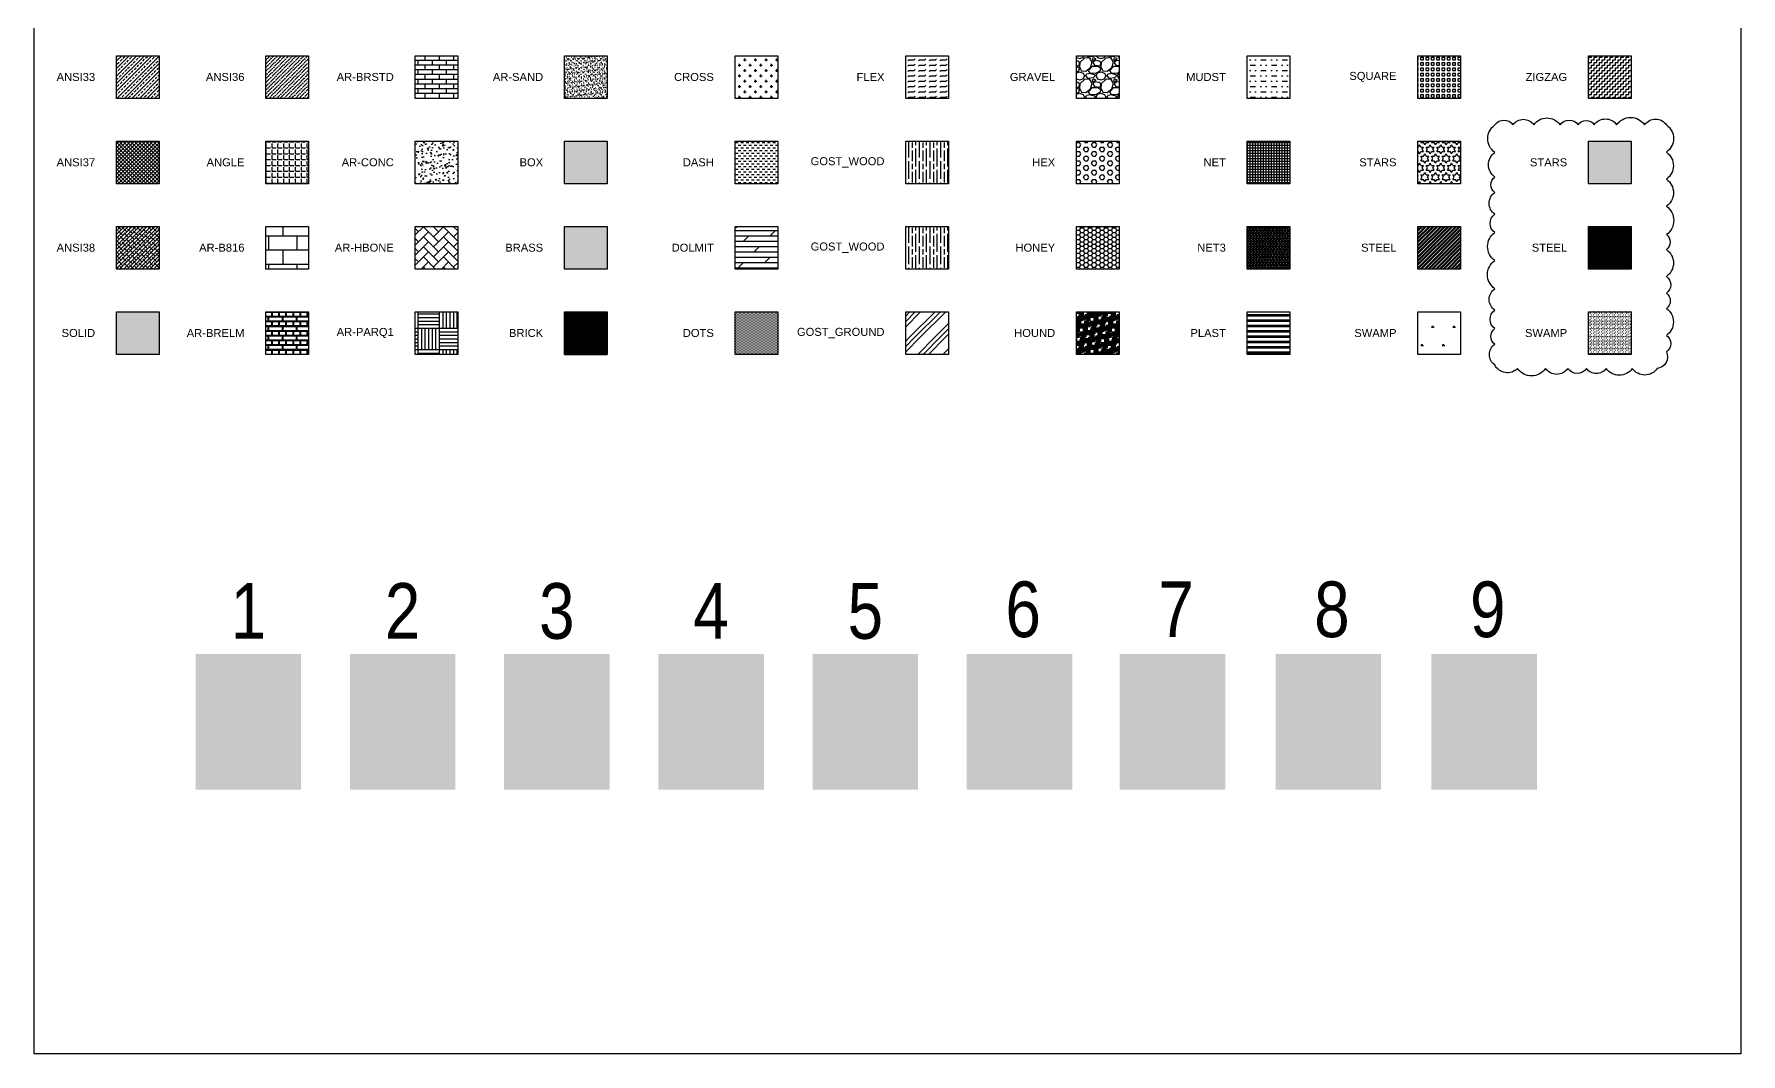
# Model space of a CAD drawing. Header units: inches. Extents: x -2078 to 106214, y -964 to 6385.
# Drawn here: x -1080 to -120, y -964 to -390 of the extents above; entities that cross this region are included whole.
import ezdxf
from ezdxf.enums import TextEntityAlignment as Align

# ---------------------------------------------------------------- set-up
doc = ezdxf.new("R2010")
doc.units = ezdxf.units.IN
doc.header["$MEASUREMENT"] = 0
doc.layers.add('A-HATCH', color=9, linetype='Continuous')
doc.styles.add('Jay Cad', font='arial.ttf', dxfattribs={"height": 0.125})
doc.styles.add('OPUS', font='ARIALN.TTF')
pattern_1 = [(90, (-36, -1239.3503), (6, -4e-16), [10, -2]), (90, (-34, -1241.3503), (6, -4e-16), [6, -1.5, 3, -1.5]), (90, (-32, -1244.3503), (6, -4e-16), [10, -2])]

msp = doc.modelspace()

# ---------------------------------------------------------------- hatches: boundary and pattern name
at = {"layer": 'A-HATCH'}
h = msp.add_hatch(dxfattribs=at)
h.set_pattern_fill('ANSI33', color=256, scale=12)
h.set_pattern_definition([(45, (-120, -1239.3503), (-2.12132, 2.12132), []), (45, (-117.8787, -1239.3503), (-2.12132, 2.12132), [1.5, -0.75])])
h.paths.add_polyline_path([(-1009.69, -402.102), (-1033.69, -402.102), (-1033.69, -426.102), (-1009.69, -426.102)])
h = msp.add_hatch(dxfattribs=at)
h.set_pattern_fill('ANSI36', color=256, scale=12)
h.set_pattern_definition([(45, (-132, -1239.3503), (0.7954951, 2.9168155), [3.75, -0.75, 0, -0.75])])
h.paths.add_polyline_path([(-925.69, -402.102), (-949.69, -402.102), (-949.69, -426.102), (-925.69, -426.102)])
h = msp.add_hatch(dxfattribs=at)
h.set_pattern_fill('AR-BRSTD', color=256)
h.set_pattern_definition([(0, (-120, -1239.3503), (0, 2.667), []), (90, (-120, -1239.3503), (-4, 2.667), [2.667, -2.667])])
h.paths.add_polyline_path([(-841.69, -402.102), (-865.69, -402.102), (-865.69, -426.102), (-841.69, -426.102)])
h = msp.add_hatch(dxfattribs=at)
h.set_pattern_fill('AR-SAND', color=256)
h.set_pattern_definition([(37.5, (-120, -1239.3503), (-0.0629934, 1.9268238), [0, -1.52, 0, -1.7, 0, -1.625]), (7.5, (-120, -1239.3503), (1.769777, 2.822146), [0, -0.82, 0, -1.37, 0, -0.525]), (327.5, (-121.23, -1239.3503), (3.1141419, 0.005659), [0, -0.5, 0, -1.8, 0, -2.35]), (317.5, (-121.23, -1239.3503), (3.0061266, 0.8776756), [0, -0.25, 0, -1.18, 0, -1.35])])
h.paths.add_polyline_path([(-757.69, -402.102), (-781.69, -402.102), (-781.69, -426.102), (-757.69, -426.102)])
h = msp.add_hatch(dxfattribs=at)
h.set_pattern_fill('CROSS', color=256, scale=12)
h.set_pattern_definition([(0, (-120, -149.5), (3, 3), [1.5, -4.5]), (90, (-119.25, -150.25), (-3, 3), [1.5, -4.5])])
h.paths.add_polyline_path([(-661.69, -402.102), (-685.69, -402.102), (-685.69, -426.102), (-661.69, -426.102)])
h = msp.add_hatch(dxfattribs=at)
h.set_pattern_fill('FLEX', color=256, scale=12)
h.set_pattern_definition([(0, (-120, -149.5), (0, 3), [3, -3]), (45, (-117, -149.5), (2e-16, 3), [0.75, -2.74264, 0.75, -4.24264])])
h.paths.add_polyline_path([(-565.69, -402.102), (-589.69, -402.102), (-589.69, -426.102), (-565.69, -426.102)])
h = msp.add_hatch(dxfattribs=at)
h.set_pattern_fill('GRAVEL', color=256, scale=12)
h.set_pattern_definition([(228.01279, (-111.36, -137.5), (-96, -108), [1.61443, -159.82906]), (184.96974, (-112.44, -138.7), (144, 12), [2.77042, -274.2711]), (132.51045, (-115.2, -138.94), (120, -132), [1.95346, -193.3924]), (267.27369, (-119.88, -141.94), (12, 240), [2.52286, -249.7627]), (292.83365, (-120, -144.46), (-60, 144), [2.47386, -244.91248]), (357.27369, (-119.04, -146.74), (-240, 12), [2.52286, -249.7627]), (37.69424, (-116.52, -146.86), (-156, -120), [3.33635, -330.29818]), (72.25533, (-113.88, -144.82), (84, 264), [3.14986, -311.83586]), (121.42957, (-112.92, -141.82), (-96, 156), [2.5314, -250.60888]), (175.23636, (-114.24, -139.66), (132, -12), [2.88998, -141.60915]), (222.39744, (-117.12, -139.42), (-144, -132), [3.73738, -370.0005]), (138.81407, (-108, -142.06), (-84, 72), [1.27561, -126.28614]), (171.46923, (-108.96, -141.22), (156, -24), [2.42684, -240.25814]), (225, (-111.36, -140.86), (-2e-15, -12), [1.69705, -15.2735]), (203.1986, (-112.2, -139.42), (60, 24), [0.9139, -90.47538]), (291.8014, (-113.04, -139.78), (-12, 36), [1.29244, -63.32954]), (30.96376, (-112.56, -140.98), (36, 24), [2.09915, -67.87227]), (161.56505, (-110.76, -139.9), (24, -12), [1.5179, -36.42944]), (16.38954, (-120, -139.78), (120, 36), [2.1264, -210.51414]), (70.34618, (-117.96, -139.18), (-48, -132), [1.78393, -176.6089]), (293.1986, (-110.76, -137.5), (-24, 60), [1.82778, -89.5615]), (343.61046, (-110.04, -139.18), (-120, 36), [2.1264, -210.51414]), (339.44395, (-120, -147.22), (-60, 24), [2.05056, -100.47748]), (294.77514, (-118.08, -147.94), (-60, 132), [1.71814, -170.09572]), (66.8014, (-110.64, -149.5), (24, 60), [1.82778, -89.5615]), (17.35402, (-109.92, -147.82), (-156, -48), [2.01157, -199.14508]), (69.44395, (-116.52, -149.5), (-24, -60), [1.02528, -101.50276]), (101.30993, (-111.36, -149.5), (-12, 48), [0.61188, -60.57635]), (165.96376, (-111.48, -148.9), (36, -12), [2.47386, -47.0034]), (186.009, (-113.88, -148.3), (120, 12), [2.2926, -226.96708]), (303.6901, (-112.56, -142.06), (-12, 24), [1.73066, -41.53595]), (353.15723, (-111.6, -143.5), (204, -24), [3.02153, -299.13075]), (60.9454, (-108.6, -143.86), (-48, -84), [1.23547, -122.3121]), (90, (-108, -142.78), (-12, 12), [0.72, -11.28]), (120.25644, (-114.12, -147.94), (48, -84), [1.66709, -165.04224]), (48.01279, (-114.96, -146.5), (96, 108), [3.22886, -158.21462]), (0, (-112.8, -144.1), (12, 12), [3.12, -8.88]), (325.30485, (-109.68, -144.1), (120, -84), [1.89737, -187.8393]), (254.0546, (-108.12, -145.18), (-12, -48), [1.74722, -85.6141]), (207.64598, (-108.6, -146.86), (-228, -120), [2.84478, -281.63369]), (175.42608, (-111.12, -148.18), (-156, 12), [3.00959, -297.94888])])
h.paths.add_polyline_path([(-469.69, -402.102), (-493.69, -402.102), (-493.69, -426.102), (-469.69, -426.102)])
h = msp.add_hatch(dxfattribs=at)
h.set_pattern_fill('MUDST', color=256, scale=12)
h.set_pattern_definition([(0, (-120, -149.5), (6, 3), [3, -3, 0, -3, 0, -3])])
h.paths.add_polyline_path([(-373.69, -402.102), (-397.69, -402.102), (-397.69, -426.102), (-373.69, -426.102)])
h = msp.add_hatch(dxfattribs=at)
h.set_pattern_fill('SQUARE', color=256, scale=12)
h.set_pattern_definition([(0, (-120, -149.5), (0, 1.5), [1.5, -1.5]), (90, (-120, -149.5), (-1.5, 9e-17), [1.5, -1.5])])
h.paths.add_polyline_path([(-277.69, -402.102), (-301.69, -402.102), (-301.69, -426.102), (-277.69, -426.102)])
h = msp.add_hatch(dxfattribs=at)
h.set_pattern_fill('ZIGZAG', color=256, scale=12)
h.set_pattern_definition([(0, (-120, -149.5), (1.5, 1.5), [1.5, -1.5]), (90, (-118.5, -149.5), (-1.5, 1.5), [1.5, -1.5])])
h.paths.add_polyline_path([(-181.69, -402.102), (-205.69, -402.102), (-205.69, -426.102), (-181.69, -426.102)])
h = msp.add_hatch(dxfattribs=at)
h.set_pattern_fill('ANSI37', color=256, scale=12)
h.set_pattern_definition([(45, (-120, -1239.3503), (-1.0606602, 1.0606602), []), (135, (-120, -1239.3503), (-1.0606602, -1.0606602), [])])
h.paths.add_polyline_path([(-1009.69, -450.102), (-1033.69, -450.102), (-1033.69, -474.102), (-1009.69, -474.102)])
h = msp.add_hatch(dxfattribs=at)
h.set_pattern_fill('ANGLE', color=256, scale=12)
h.set_pattern_definition([(0, (-108, -1239.3503), (0, 3.3), [2.4, -0.9]), (90, (-108, -1239.3503), (-3.3, 2e-16), [2.4, -0.9])])
h.paths.add_polyline_path([(-925.69, -450.102), (-949.69, -450.102), (-949.69, -474.102), (-925.69, -474.102)])
h = msp.add_hatch(dxfattribs=at)
h.set_pattern_fill('AR-CONC', color=256)
h.set_pattern_definition([(50, (-120, -1239.3503), (7.172602, -0.62752), [0.75, -8.25]), (355, (-120, -1239.35), (-1.387513, 7.52192), [0.6, -6.6]), (100.45144, (-119.402, -1239.4026), (5.78509, 6.8944), [0.6374, -7.01142]), (46.1842, (-120, -1237.35), (10.67241, -1.65519), [1.125, -12.375]), (96.6356, (-119.111, -1237.488), (9.34662, 9.74119), [0.9561, -10.51714]), (351.1842, (-120, -1237.35), (9.34662, 9.74119), [0.9, -9.9]), (21, (-119, -1237.8503), (5.96907, -4.02619), [0.75, -8.25]), (326, (-119, -1237.85), (2.433153, 7.2515), [0.6, -6.6]), (71.45144, (-118.5026, -1238.186), (8.402224, 3.22531), [0.6374, -7.01142]), (37.5, (-120, -1239.3503), (0.1215986, 3.3289385), [0, -6.52, 0, -6.7, 0, -6.625]), (7.5, (-120, -1239.3503), (2.630695, 3.944117), [0, -3.82, 0, -6.37, 0, -2.525]), (327.5, (-122.23, -1239.3503), (5.3382244, -0.225549), [0, -2.5, 0, -7.8, 0, -10.35]), (317.5, (-123.23, -1239.3503), (5.831862, 1.00105), [0, -3.25, 0, -5.18, 0, -7.35])])
h.paths.add_polyline_path([(-841.69, -450.102), (-865.69, -450.102), (-865.69, -474.102), (-841.69, -474.102)])
h = msp.add_hatch(dxfattribs=at)
h.set_pattern_fill('BOX', color=256)
h.set_pattern_definition([(90, (-120, -1239.3503), (-1, 6e-17), []), (90, (-119.75, -1239.3503), (-1, 6e-17), []), (0, (-120, -1239.3503), (0, 1), [-0.25, 0.25]), (0, (-120, -1239.1003), (0, 1), [-0.25, 0.25]), (0, (-120, -1238.8503), (0, 1), [0.25, -0.25]), (0, (-120, -1238.6003), (0, 1), [0.25, -0.25]), (90, (-119.5, -1239.3503), (-1, 6e-17), [0.25, -0.25]), (90, (-119.25, -1239.3503), (-1, 6e-17), [0.25, -0.25])])
h.paths.add_polyline_path([(-757.69, -450.102), (-781.69, -450.102), (-781.69, -474.102), (-757.69, -474.102)])
h = msp.add_hatch(dxfattribs=at)
h.set_pattern_fill('DASH', color=256, scale=12)
h.set_pattern_definition([(0, (-120, -149.5), (1.5, 1.5), [1.5, -1.5])])
h.paths.add_polyline_path([(-661.69, -450.102), (-685.69, -450.102), (-685.69, -474.102), (-661.69, -474.102)])
h = msp.add_hatch(dxfattribs=at)
h.set_pattern_fill('GOST_WOOD', color=256)
h.set_pattern_definition(pattern_1)
h.paths.add_polyline_path([(-565.69, -450.102), (-589.69, -450.102), (-589.69, -474.102), (-565.69, -474.102)])
h = msp.add_hatch(dxfattribs=at)
h.set_pattern_fill('HEX', color=256, scale=12)
h.set_pattern_definition([(0, (-120, -149.5), (0, 2.598076), [1.5, -3]), (120, (-120, -149.5), (-2.25, -1.299038), [1.5, -3]), (60, (-118.5, -149.5), (-2.25, 1.299038), [1.5, -3])])
h.paths.add_polyline_path([(-469.69, -450.102), (-493.69, -450.102), (-493.69, -474.102), (-469.69, -474.102)])
h = msp.add_hatch(dxfattribs=at)
h.set_pattern_fill('NET', color=256, scale=12)
h.set_pattern_definition([(0, (-120, -149.5), (0, 1.5), []), (90, (-120, -149.5), (-1.5, 9e-17), [])])
h.paths.add_polyline_path([(-373.69, -450.102), (-397.69, -450.102), (-397.69, -474.102), (-373.69, -474.102)])
h = msp.add_hatch(dxfattribs=at)
h.set_pattern_fill('STARS', color=256, scale=12)
h.set_pattern_definition([(0, (-120, -149.5), (0, 2.598076), [1.5, -1.5]), (60, (-120, -149.5), (-2.25, 1.299038), [1.5, -1.5]), (120, (-119.25, -148.201), (-2.25, -1.299038), [1.5, -1.5])])
h.paths.add_polyline_path([(-277.69, -450.102), (-301.69, -450.102), (-301.69, -474.102), (-277.69, -474.102)])
h = msp.add_hatch(dxfattribs=at)
h.set_pattern_fill('STARS', color=256)
h.set_pattern_definition([(0, (-24, -149.5), (0, 0.21650635), [0.125, -0.125]), (60, (-24, -149.5), (-0.1875, 0.10825318), [0.125, -0.125]), (120, (-23.9375, -149.39175), (-0.1875, -0.10825318), [0.125, -0.125])])
h.paths.add_polyline_path([(-181.69, -450.102), (-205.69, -450.102), (-205.69, -474.102), (-181.69, -474.102)])
h = msp.add_hatch(dxfattribs=at)
h.set_pattern_fill('ANSI38', color=256, scale=12)
h.set_pattern_definition([(45, (-120, -1239.3503), (-1.0606602, 1.0606602), []), (135, (-120, -1239.3503), (-3.1819805, 1.0606602), [3.75, -2.25])])
h.paths.add_polyline_path([(-1009.69, -498.102), (-1033.69, -498.102), (-1033.69, -522.102), (-1009.69, -522.102)])
h = msp.add_hatch(dxfattribs=at)
h.set_pattern_fill('AR-B816', color=256)
h.set_pattern_definition([(0, (-108, -1239.35), (0, 8), []), (90, (-108, -1239.35), (-8, 8), [8, -8])])
h.paths.add_polyline_path([(-925.69, -498.102), (-949.69, -498.102), (-949.69, -522.102), (-925.69, -522.102)])
h = msp.add_hatch(dxfattribs=at)
h.set_pattern_fill('AR-HBONE', color=256)
h.set_pattern_definition([(45, (-120, -1239.3503), (4e-16, 5.656854), [12, -4]), (135, (-117.1716, -1236.522), (4e-16, 5.656854), [12, -4])])
h.paths.add_polyline_path([(-841.69, -498.102), (-865.69, -498.102), (-865.69, -522.102), (-841.69, -522.102)])
h = msp.add_hatch(dxfattribs=at)
h.set_pattern_fill('BRASS', color=256)
h.set_pattern_definition([(0, (-120, -1239.35032), (0, 0.25), []), (0, (-120, -1239.22532), (0, 0.25), [0.125, -0.0625])])
h.paths.add_polyline_path([(-757.69, -498.102), (-781.69, -498.102), (-781.69, -522.102), (-757.69, -522.102)])
h = msp.add_hatch(dxfattribs=at)
h.set_pattern_fill('DOLMIT', color=256, scale=12)
h.set_pattern_definition([(0, (-120, -149.5), (0, 3), []), (45, (-120, -149.5), (-6, 6), [4.24264, -8.48528])])
h.paths.add_polyline_path([(-661.69, -498.102), (-685.69, -498.102), (-685.69, -522.102), (-661.69, -522.102)])
h = msp.add_hatch(dxfattribs=at)
h.set_pattern_fill('GOST_WOOD', color=256)
h.set_pattern_definition(pattern_1)
h.paths.add_polyline_path([(-565.69, -498.102), (-589.69, -498.102), (-589.69, -522.102), (-565.69, -522.102)])
h = msp.add_hatch(dxfattribs=at)
h.set_pattern_fill('HONEY', color=256, scale=12)
h.set_pattern_definition([(0, (-120, -149.5), (2.25, 1.299038), [1.5, -3]), (120, (-120, -149.5), (-2.25, 1.299038), [1.5, -3]), (60, (-120, -149.5), (8e-17, 2.5980762), [-3, 1.5])])
h.paths.add_polyline_path([(-469.69, -498.102), (-493.69, -498.102), (-493.69, -522.102), (-469.69, -522.102)])
h = msp.add_hatch(dxfattribs=at)
h.set_pattern_fill('NET3', color=256, scale=12)
h.set_pattern_definition([(0, (-120, -149.5), (0, 1.5), []), (60, (-120, -149.5), (-1.299038, 0.75), []), (120, (-120, -149.5), (-1.299038, -0.75), [])])
h.paths.add_polyline_path([(-373.69, -498.102), (-397.69, -498.102), (-397.69, -522.102), (-373.69, -522.102)])
h = msp.add_hatch(dxfattribs=at)
h.set_pattern_fill('STEEL', color=256, scale=12)
h.set_pattern_definition([(45, (-120, -149.5), (-1.06066, 1.06066), []), (45, (-120, -148.75), (-1.06066, 1.06066), [])])
h.paths.add_polyline_path([(-277.69, -498.102), (-301.69, -498.102), (-301.69, -522.102), (-277.69, -522.102)])
h = msp.add_hatch(dxfattribs=at)
h.set_pattern_fill('STEEL', color=256)
h.set_pattern_definition([(45, (-24, -149.5), (-0.088388348, 0.088388348), []), (45, (-24, -149.4375), (-0.088388348, 0.088388348), [])])
h.paths.add_polyline_path([(-181.69, -498.102), (-205.69, -498.102), (-205.69, -522.102), (-181.69, -522.102)])
h = msp.add_hatch(color=256, dxfattribs=at)
h.dxf.hatch_style = 1
h.paths.add_polyline_path([(-1009.69, -546.102), (-1033.69, -546.102), (-1033.69, -570.102), (-1009.69, -570.102)])
h = msp.add_hatch(dxfattribs=at)
h.set_pattern_fill('AR-BRELM', color=256)
h.set_pattern_definition([(0, (-108, -1239.3503), (0, 5.334), [7.625, -0.375]), (0, (-108, -1237.1003), (0, 5.334), [7.625, -0.375]), (0, (-106, -1236.6833), (0, 5.334), [3.625, -0.375]), (0, (-106, -1234.4333), (0, 5.334), [3.625, -0.375]), (90, (-108, -1239.35), (-8, 5e-16), [2.25, -3.084]), (90, (-108.375, -1239.35), (-8, 5e-16), [2.25, -3.084]), (90, (-106, -1236.6833), (-4, 2e-16), [2.25, -3.084]), (90, (-106.375, -1236.6833), (-4, 2e-16), [2.25, -3.084])])
h.paths.add_polyline_path([(-925.69, -546.102), (-949.69, -546.102), (-949.69, -570.102), (-925.69, -570.102)])
h = msp.add_hatch(dxfattribs=at)
h.set_pattern_fill('AR-PARQ1', color=256)
h.set_pattern_definition([(90, (-120, -1239.35), (-12, 12), [12, -12]), (90, (-118, -1239.35), (-12, 12), [12, -12]), (90, (-116, -1239.35), (-12, 12), [12, -12]), (90, (-114, -1239.35), (-12, 12), [12, -12]), (90, (-112, -1239.35), (-12, 12), [12, -12]), (90, (-110, -1239.35), (-12, 12), [12, -12]), (90, (-108, -1239.35), (-12, 12), [12, -12]), (0, (-120, -1227.35), (12, -12), [12, -12]), (0, (-120, -1225.35), (12, -12), [12, -12]), (0, (-120, -1223.35), (12, -12), [12, -12]), (0, (-120, -1221.35), (12, -12), [12, -12]), (0, (-120, -1219.35), (12, -12), [12, -12]), (0, (-120, -1217.35), (12, -12), [12, -12]), (0, (-120, -1215.35), (12, -12), [12, -12])])
h.paths.add_polyline_path([(-841.69, -546.102), (-865.69, -546.102), (-865.69, -570.102), (-841.69, -570.102)])
h = msp.add_hatch(dxfattribs=at)
h.set_pattern_fill('BRICK', color=256)
h.set_pattern_definition([(0, (-120, -1239.35032), (0, 0.25), []), (90, (-120, -1239.3503), (-0.5, 3e-17), [0.25, -0.25]), (90, (-119.75, -1239.3503), (-0.5, 3e-17), [-0.25, 0.25])])
h.paths.add_polyline_path([(-757.69, -546.102), (-781.69, -546.102), (-781.69, -570.102), (-757.69, -570.102)])
h = msp.add_hatch(dxfattribs=at)
h.set_pattern_fill('DOTS', color=256, scale=12)
h.set_pattern_definition([(0, (-120, -149.5), (0.375, 0.75), [0, -0.75])])
h.paths.add_polyline_path([(-661.69, -546.102), (-685.69, -546.102), (-685.69, -570.102), (-661.69, -570.102)])
h = msp.add_hatch(dxfattribs=at)
h.set_pattern_fill('GOST_GROUND', color=256)
h.set_pattern_definition([(45, (-36, -1239.35), (14.14214, -9e-16), [20]), (45, (-33, -1239.35), (14.14214, -9e-16), [20]), (45, (-30, -1239.35), (14.14214, -9e-16), [20])])
h.paths.add_polyline_path([(-565.69, -546.102), (-589.69, -546.102), (-589.69, -570.102), (-565.69, -570.102)])
h = msp.add_hatch(dxfattribs=at)
h.set_pattern_fill('HOUND', color=256, scale=12)
h.set_pattern_definition([(0, (-120, -149.5), (3, 0.75), [12, -6]), (90, (-120, -149.5), (-0.75, -3), [12, -6])])
h.paths.add_polyline_path([(-469.69, -546.102), (-493.69, -546.102), (-493.69, -570.102), (-469.69, -570.102)])
h = msp.add_hatch(dxfattribs=at)
h.set_pattern_fill('PLAST', color=256, scale=12)
h.set_pattern_definition([(0, (-120, -149.5), (0, 3), []), (0, (-120, -149.125), (0, 3), []), (0, (-120, -148.75), (0, 3), [])])
h.paths.add_polyline_path([(-373.69, -546.102), (-397.69, -546.102), (-397.69, -570.102), (-373.69, -570.102)])
h = msp.add_hatch(dxfattribs=at)
h.set_pattern_fill('SWAMP', color=256, scale=12)
h.set_pattern_definition([(0, (-120, -149.5), (6, 10.3923), [1.5, -10.5]), (90, (-119.25, -149.5), (-6, 10.392305), [0.75, -20.0346]), (90, (-119.0625, -149.5), (-6, 10.392305), [0.6, -20.1846]), (90, (-119.4375, -149.5), (-6, 10.392305), [0.6, -20.1846]), (60, (-118.875, -149.5), (-6, 10.3923), [0.48, -11.52]), (120, (-119.625, -149.5), (-12, 5e-09), [0.48, -11.52])])
h.paths.add_polyline_path([(-277.69, -546.102), (-301.69, -546.102), (-301.69, -570.102), (-277.69, -570.102)])
h = msp.add_hatch(dxfattribs=at)
h.set_pattern_fill('SWAMP', color=256)
h.set_pattern_definition([(0, (-24, -149.5), (0.5, 0.8660254), [0.125, -0.875]), (90, (-23.9375, -149.5), (-0.5, 0.8660254), [0.0625, -1.6695508]), (90, (-23.92188, -149.5), (-0.5, 0.8660254), [0.05, -1.6820508]), (90, (-23.95312, -149.5), (-0.5, 0.8660254), [0.05, -1.6820508]), (60, (-23.90625, -149.5), (-0.5, 0.8660254), [0.04, -0.96]), (120, (-23.96875, -149.5), (-1, 4e-10), [0.04, -0.96])])
h.paths.add_polyline_path([(-181.69, -546.102), (-205.69, -546.102), (-205.69, -570.102), (-181.69, -570.102)])

# ---------------------------------------------------------------- linework, layer by layer
for points in [[(-120, -963.538), (-1080, -963.538), (-1080, -243.538), (-120, -243.538)], [(-1033.69, -402.102), (-1009.69, -402.102), (-1009.69, -426.102), (-1033.69, -426.102)], [(-949.69, -402.102), (-925.69, -402.102), (-925.69, -426.102), (-949.69, -426.102)], [(-865.69, -402.102), (-841.69, -402.102), (-841.69, -426.102), (-865.69, -426.102)], [(-781.69, -402.102), (-757.69, -402.102), (-757.69, -426.102), (-781.69, -426.102)], [(-685.69, -402.102), (-661.69, -402.102), (-661.69, -426.102), (-685.69, -426.102)], [(-589.69, -402.102), (-565.69, -402.102), (-565.69, -426.102), (-589.69, -426.102)], [(-493.69, -402.102), (-469.69, -402.102), (-469.69, -426.102), (-493.69, -426.102)], [(-397.69, -402.102), (-373.69, -402.102), (-373.69, -426.102), (-397.69, -426.102)], [(-301.69, -402.102), (-277.69, -402.102), (-277.69, -426.102), (-301.69, -426.102)], [(-205.69, -402.102), (-181.69, -402.102), (-181.69, -426.102), (-205.69, -426.102)], [(-1033.69, -450.102), (-1009.69, -450.102), (-1009.69, -474.102), (-1033.69, -474.102)], [(-949.69, -450.102), (-925.69, -450.102), (-925.69, -474.102), (-949.69, -474.102)], [(-865.69, -450.102), (-841.69, -450.102), (-841.69, -474.102), (-865.69, -474.102)], [(-781.69, -450.102), (-757.69, -450.102), (-757.69, -474.102), (-781.69, -474.102)], [(-685.69, -450.102), (-661.69, -450.102), (-661.69, -474.102), (-685.69, -474.102)], [(-589.69, -450.102), (-565.69, -450.102), (-565.69, -474.102), (-589.69, -474.102)], [(-493.69, -450.102), (-469.69, -450.102), (-469.69, -474.102), (-493.69, -474.102)], [(-397.69, -450.102), (-373.69, -450.102), (-373.69, -474.102), (-397.69, -474.102)], [(-301.69, -450.102), (-277.69, -450.102), (-277.69, -474.102), (-301.69, -474.102)], [(-205.69, -450.102), (-181.69, -450.102), (-181.69, -474.102), (-205.69, -474.102)], [(-1033.69, -498.102), (-1009.69, -498.102), (-1009.69, -522.102), (-1033.69, -522.102)], [(-949.69, -498.102), (-925.69, -498.102), (-925.69, -522.102), (-949.69, -522.102)], [(-865.69, -498.102), (-841.69, -498.102), (-841.69, -522.102), (-865.69, -522.102)], [(-781.69, -498.102), (-757.69, -498.102), (-757.69, -522.102), (-781.69, -522.102)], [(-685.69, -498.102), (-661.69, -498.102), (-661.69, -522.102), (-685.69, -522.102)], [(-589.69, -498.102), (-565.69, -498.102), (-565.69, -522.102), (-589.69, -522.102)], [(-493.69, -498.102), (-469.69, -498.102), (-469.69, -522.102), (-493.69, -522.102)], [(-397.69, -498.102), (-373.69, -498.102), (-373.69, -522.102), (-397.69, -522.102)], [(-301.69, -498.102), (-277.69, -498.102), (-277.69, -522.102), (-301.69, -522.102)], [(-205.69, -498.102), (-181.69, -498.102), (-181.69, -522.102), (-205.69, -522.102)], [(-1033.69, -546.102), (-1009.69, -546.102), (-1009.69, -570.102), (-1033.69, -570.102)], [(-949.69, -546.102), (-925.69, -546.102), (-925.69, -570.102), (-949.69, -570.102)], [(-865.69, -546.102), (-841.69, -546.102), (-841.69, -570.102), (-865.69, -570.102)], [(-781.69, -546.102), (-757.69, -546.102), (-757.69, -570.102), (-781.69, -570.102)], [(-685.69, -546.102), (-661.69, -546.102), (-661.69, -570.102), (-685.69, -570.102)], [(-589.69, -546.102), (-565.69, -546.102), (-565.69, -570.102), (-589.69, -570.102)], [(-493.69, -546.102), (-469.69, -546.102), (-469.69, -570.102), (-493.69, -570.102)], [(-397.69, -546.102), (-373.69, -546.102), (-373.69, -570.102), (-397.69, -570.102)], [(-301.69, -546.102), (-277.69, -546.102), (-277.69, -570.102), (-301.69, -570.102)], [(-205.69, -546.102), (-181.69, -546.102), (-181.69, -570.102), (-205.69, -570.102)]]:
    msp.add_lwpolyline(points, close=True)
msp.add_lwpolyline([(-161.884, -440.948, -0.5205671), (-161.884, -456.404, -0.5205671), (-161.884, -471.558, -0.5205671), (-161.884, -486.816, -0.5205671), (-161.884, -502.771, -0.5205671), (-161.884, -511.077, -0.5205671), (-161.884, -526.344, -0.5205671), (-161.884, -535.745, -0.5205671), (-161.884, -544.226, -0.5205671), (-161.884, -559.413, -0.5205671), (-161.884, -568.746, -0.5205671), (-167.037, -578.065, -0.5205671), (-181.105, -578.065, -0.5205671), (-195.743, -578.065, -0.5205671), (-206.814, -578.065, -0.5205671), (-217.327, -578.065, -0.5205671), (-229.895, -578.065, -0.5205671), (-245.69, -578.065, -0.5205671), (-258.392, -576.029, -0.5205671), (-258.392, -564.386, -0.5205671), (-258.392, -555.622, -0.5205671), (-258.392, -545.248, -0.5205671), (-258.392, -533.16, -0.5205671), (-258.392, -517.328, -0.5205671), (-258.392, -501.605, -0.5205671), (-258.392, -491.306, -0.5205671), (-258.392, -479.036, -0.5205671), (-258.392, -470.344, -0.5205671), (-258.392, -456.502, -0.5205671), (-258.297, -440.948, -0.5205671), (-248.175, -440.948, -0.5205671), (-236.427, -440.948, -0.5205671), (-221.686, -440.948, -0.5205671), (-211.544, -440.948, -0.5205671), (-202.442, -440.948, -0.5205671), (-189.878, -440.948, -0.5205671), (-174.123, -440.948, -0.5205671)], format="xyb", close=True)
at = {"color": 1}
msp.add_solid([(-989.166, -814.865), (-989.166, -738.55), (-929.81, -814.865), (-929.81, -738.55)], dxfattribs=at)
at = {"color": 2}
msp.add_solid([(-902.415, -814.865), (-902.415, -738.55), (-843.059, -814.865), (-843.059, -738.55)], dxfattribs=at)
at = {"color": 3}
msp.add_solid([(-815.664, -814.865), (-815.664, -738.55), (-756.308, -814.865), (-756.308, -738.55)], dxfattribs=at)
at = {"color": 4}
msp.add_solid([(-728.913, -814.865), (-728.913, -738.55), (-669.557, -814.865), (-669.557, -738.55)], dxfattribs=at)
at = {"color": 5}
msp.add_solid([(-642.162, -814.865), (-642.162, -738.55), (-582.806, -814.865), (-582.806, -738.55)], dxfattribs=at)
at = {"color": 6}
msp.add_solid([(-555.411, -814.865), (-555.411, -738.55), (-496.055, -814.865), (-496.055, -738.55)], dxfattribs=at)
at = {"color": 7}
msp.add_solid([(-469.411, -814.883), (-469.411, -738.568), (-410.055, -814.883), (-410.055, -738.568)], dxfattribs=at)
at = {"color": 8}
msp.add_solid([(-381.753, -814.883), (-381.753, -738.568), (-322.397, -814.883), (-322.397, -738.568)], dxfattribs=at)
at = {"color": 9}
msp.add_solid([(-294.095, -814.883), (-294.095, -738.568), (-234.739, -814.883), (-234.739, -738.568)], dxfattribs=at)

# ---------------------------------------------------------------- texts
at = {"color": 7, "style": 'OPUS'}
for s, p in [('1', (-959.488, -730.07)), ('2', (-872.737, -730.07)), ('3', (-785.986, -730.07)), ('4', (-699.235, -730.07)), ('5', (-612.484, -730.07)), ('6', (-523.679, -729.135)), ('7', (-437.679, -729.153)), ('8', (-350.021, -729.153)), ('9', (-262.363, -729.153))]:
    msp.add_text(s, height=31.309, dxfattribs=at).set_placement(p, align=Align.CENTER)
at = {"color": 1, "char_height": 4.5, "attachment_point": 6, "style": 'Jay Cad'}
for s, insert in [('ANSI33', (-1045.69, -414.102)), ('ANSI36', (-961.69, -414.102)), ('AR-BRSTD', (-877.69, -414.102)), ('AR-SAND', (-793.69, -414.102)), ('CROSS', (-697.69, -414.102)), ('FLEX', (-601.69, -414.102)), ('GRAVEL', (-505.69, -414.102)), ('MUDST', (-409.69, -414.102)), ('SQUARE', (-313.69, -414.102)), ('ZIGZAG', (-217.69, -414.102)), ('ANSI37', (-1045.69, -462.102)), ('ANGLE', (-961.69, -462.102)), ('AR-CONC', (-877.69, -462.102)), ('BOX', (-793.69, -462.102)), ('DASH', (-697.69, -462.102)), ('GOST_WOOD', (-601.69, -462.102)), ('HEX', (-505.69, -462.102)), ('NET', (-409.69, -462.102)), ('STARS', (-313.69, -462.102)), ('STARS', (-217.69, -462.102)), ('ANSI38', (-1045.69, -510.102)), ('AR-B816', (-961.69, -510.102)), ('AR-HBONE', (-877.69, -510.102)), ('BRASS', (-793.69, -510.102)), ('DOLMIT', (-697.69, -510.102)), ('GOST_WOOD', (-601.69, -510.102)), ('HONEY', (-505.69, -510.102)), ('NET3', (-409.69, -510.102)), ('STEEL', (-313.69, -510.102)), ('STEEL', (-217.69, -510.102)), ('SOLID', (-1045.69, -558.102)), ('AR-BRELM', (-961.69, -558.102)), ('AR-PARQ1', (-877.69, -558.102)), ('BRICK', (-793.69, -558.102)), ('DOTS', (-697.69, -558.102)), ('GOST_GROUND', (-601.69, -558.102)), ('HOUND', (-505.69, -558.102)), ('PLAST', (-409.69, -558.102)), ('SWAMP', (-313.69, -558.102)), ('SWAMP', (-217.69, -558.102))]:
    msp.add_mtext_dynamic_manual_height_columns(s, width=490.46547, gutter_width=30, heights=[0], dxfattribs=dict(at, insert=insert))

doc.saveas('drawing.dxf')
